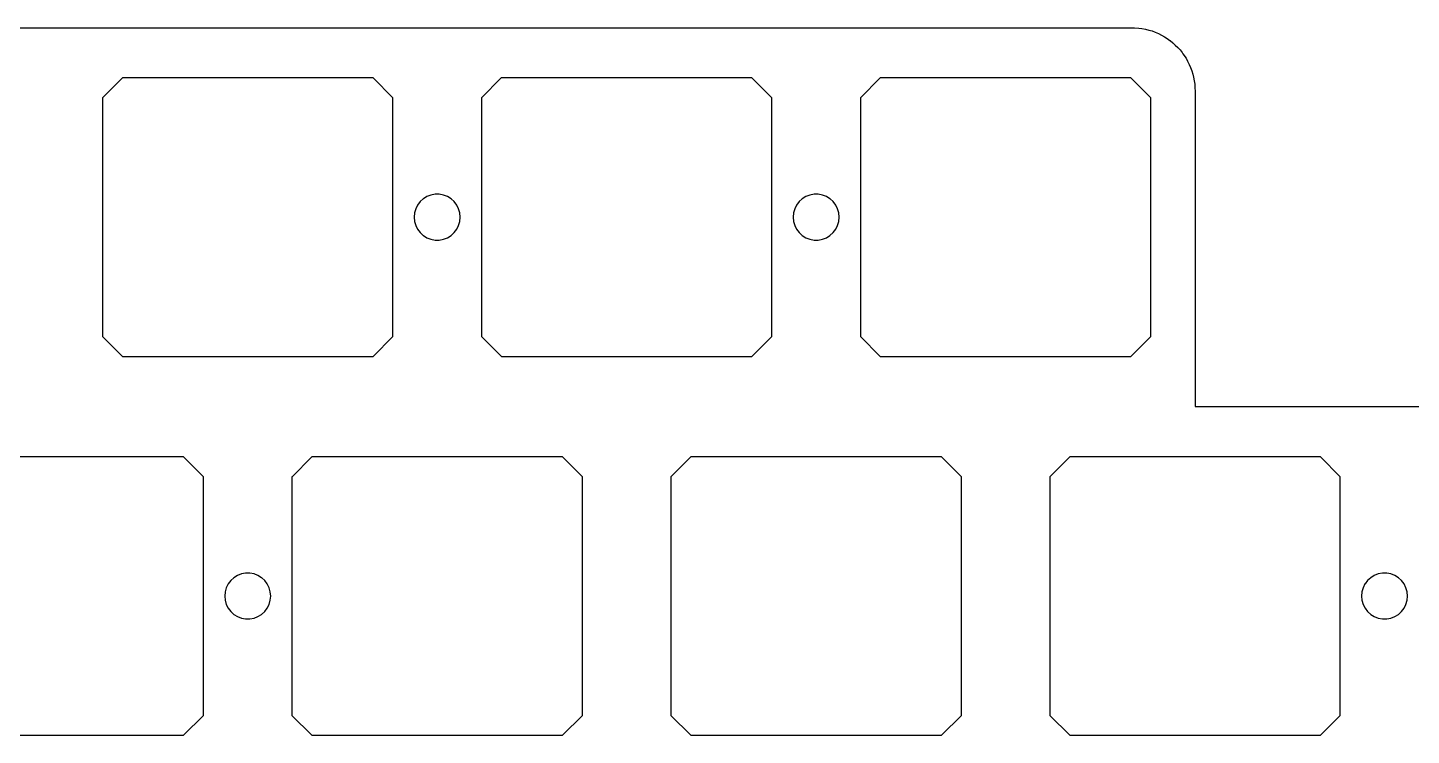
# Model space of a CAD drawing. Extents: x 24 to 276, y -144 to -49.
# Drawn here: x 93.7 to 163.3, y -84.8 to -49.2 of the extents above; entities that cross this region are included whole.
import ezdxf

# ---------------------------------------------------------------- set-up
doc = ezdxf.new("R2010")
doc.units = 0
doc.layers.add('BLACK', color=7, linetype='CONTINUOUS')

msp = doc.modelspace()

# ---------------------------------------------------------------- linework, layer by layer
at = {"layer": 'BLACK', "linetype": 'CONTINUOUS'}
for p, q in [((31.7505, -49.213), (149.225, -49.213)), ((149.225, -49.213), (149.225, -49.213)), ((149.225, -49.213), (149.225, -49.213)), ((149.225, -49.213), (149.358, -49.22)), ((149.358, -49.22), (149.358, -49.22)), ((149.358, -49.22), (149.358, -49.22)), ((149.358, -49.22), (149.359, -49.22)), ((149.359, -49.22), (149.564, -49.2315)), ((149.564, -49.2315), (149.565, -49.2316)), ((149.565, -49.2316), (149.726, -49.2572)), ((149.726, -49.2572), (149.903, -49.2873)), ((149.903, -49.2873), (149.904, -49.2875)), ((149.904, -49.2875), (150.067, -49.3311)), ((150.067, -49.3311), (150.067, -49.3311)), ((150.067, -49.3311), (150.235, -49.3795)), ((150.235, -49.3795), (150.236, -49.3798)), ((150.236, -49.3798), (150.395, -49.4408)), ((150.395, -49.4408), (150.395, -49.4409)), ((150.395, -49.4409), (150.554, -49.507)), ((150.554, -49.507), (150.555, -49.5074)), ((150.555, -49.5074), (150.708, -49.5851)), ((150.708, -49.5851), (150.708, -49.5853)), ((150.708, -49.5853), (150.858, -49.6684)), ((150.858, -49.6684), (150.859, -49.6688)), ((150.859, -49.6688), (151.003, -49.7623)), ((151.003, -49.7623), (151.003, -49.7625)), ((151.003, -49.7625), (151.129, -49.8519)), ((151.129, -49.8519), (151.143, -49.8616)), ((151.143, -49.8616), (151.144, -49.8621)), ((151.144, -49.8621), (151.277, -49.9703)), ((151.277, -49.9703), (151.278, -49.9707)), ((151.278, -49.9707), (151.405, -50.0846)), ((151.405, -50.0846), (151.406, -50.085)), ((151.406, -50.085), (151.527, -50.2067)), ((151.527, -50.2067), (151.528, -50.2072)), ((151.528, -50.2072), (151.642, -50.3347)), ((151.642, -50.3347), (151.642, -50.3351)), ((151.642, -50.3351), (151.75, -50.4688)), ((151.75, -50.4688), (151.751, -50.4694)), ((151.751, -50.4694), (151.792, -50.527)), ((151.792, -50.527), (151.85, -50.609)), ((151.85, -50.609), (151.85, -50.6094)), ((151.85, -50.6094), (151.88, -50.6556)), ((151.88, -50.6556), (151.944, -50.7534)), ((151.944, -50.7534), (151.944, -50.7541)), ((151.944, -50.7541), (152.027, -50.9044)), ((152.027, -50.9044), (152.027, -50.9047)), ((152.027, -50.9047), (152.105, -51.0572)), ((152.105, -51.0572), (152.105, -51.0581)), ((152.105, -51.0581), (152.172, -51.2177)), ((152.172, -51.2177), (152.172, -51.218)), ((152.172, -51.218), (152.233, -51.3768)), ((152.233, -51.3768), (152.233, -51.3777)), ((152.233, -51.3777), (152.281, -51.5457)), ((98.4732, -51.7386), (97.4761, -52.7357)), ((98.4746, -51.7372), (98.4732, -51.7386)), ((98.4732, -51.7386), (98.4732, -51.7386)), ((98.4748, -51.7371), (98.4746, -51.7371)), ((98.4746, -51.7371), (98.4746, -51.7372)), ((98.475, -51.737), (98.4748, -51.7371)), ((98.4751, -51.737), (98.475, -51.737)), ((111.075, -51.737), (98.4751, -51.737)), ((111.075, -51.7371), (111.075, -51.737)), ((111.075, -51.737), (111.075, -51.737)), ((111.075, -51.7372), (111.075, -51.7371)), ((111.075, -51.7371), (111.075, -51.7371)), ((112.075, -52.7371), (111.075, -51.7372)), ((117.523, -51.7386), (116.526, -52.7357)), ((117.525, -51.7372), (117.523, -51.7386)), ((117.523, -51.7386), (117.523, -51.7386)), ((130.125, -51.737), (117.525, -51.737)), ((117.525, -51.737), (117.525, -51.737)), ((117.525, -51.737), (117.525, -51.7371)), ((117.525, -51.7371), (117.525, -51.7371)), ((117.525, -51.7371), (117.525, -51.7372)), ((130.125, -51.7371), (130.125, -51.737)), ((130.125, -51.737), (130.125, -51.737)), ((130.125, -51.7372), (130.125, -51.7371)), ((130.125, -51.7371), (130.125, -51.7371)), ((131.125, -52.7371), (130.125, -51.7372)), ((136.573, -51.7386), (135.576, -52.7357)), ((136.575, -51.7372), (136.573, -51.7386)), ((136.573, -51.7386), (136.573, -51.7386)), ((149.175, -51.737), (136.575, -51.737)), ((136.575, -51.737), (136.575, -51.737)), ((136.575, -51.737), (136.575, -51.7371)), ((136.575, -51.7371), (136.575, -51.7371)), ((136.575, -51.7371), (136.575, -51.7372)), ((149.175, -51.7371), (149.175, -51.737)), ((149.175, -51.737), (149.175, -51.737)), ((149.175, -51.7372), (149.175, -51.7371)), ((149.175, -51.7371), (149.175, -51.7371)), ((150.175, -52.7371), (149.175, -51.7372)), ((152.281, -51.5457), (152.281, -51.5459)), ((152.281, -51.5459), (152.325, -51.7083)), ((152.325, -51.7083), (152.325, -51.7093)), ((152.325, -51.7093), (152.355, -51.8866)), ((152.355, -51.8866), (152.355, -51.8868)), ((152.355, -51.8868), (152.381, -52.0478)), ((152.381, -52.0478), (152.381, -52.049)), ((152.381, -52.049), (152.393, -52.2542)), ((97.4746, -52.7372), (97.4745, -52.7375)), ((97.4745, -52.7375), (97.4745, -52.7376)), ((97.4745, -52.7376), (97.4745, -64.7374)), ((97.4747, -52.7371), (97.4746, -52.7371)), ((97.4746, -52.7371), (97.4746, -52.7372)), ((97.4746, -52.7372), (97.4746, -52.7372)), ((97.4761, -52.7357), (97.4747, -52.7371)), ((97.4761, -52.7357), (97.4761, -52.7357)), ((112.075, -52.7372), (112.075, -52.7371)), ((112.075, -52.7371), (112.075, -52.7371)), ((112.076, -52.7375), (112.075, -52.7372)), ((112.075, -52.7376), (112.076, -52.7375)), ((112.075, -58.7375), (112.075, -52.7376)), ((116.525, -52.7372), (116.524, -52.7375)), ((116.524, -52.7375), (116.524, -52.7376)), ((116.524, -52.7376), (116.524, -64.7374)), ((116.526, -52.7357), (116.525, -52.7371)), ((116.525, -52.7371), (116.525, -52.7371)), ((116.525, -52.7371), (116.525, -52.7372)), ((116.525, -52.7372), (116.525, -52.7372)), ((116.526, -52.7357), (116.526, -52.7357)), ((131.125, -52.7372), (131.125, -52.7371)), ((131.125, -52.7371), (131.125, -52.7371)), ((131.126, -52.7375), (131.125, -52.7372)), ((131.125, -52.7376), (131.126, -52.7375)), ((131.125, -58.7375), (131.125, -52.7376)), ((135.575, -52.7372), (135.574, -52.7375)), ((135.574, -52.7375), (135.575, -52.7376)), ((135.576, -52.7357), (135.575, -52.7371)), ((135.575, -52.7371), (135.575, -52.7371)), ((135.575, -52.7371), (135.575, -52.7372)), ((135.575, -52.7372), (135.575, -52.7372)), ((135.575, -52.7376), (135.575, -64.7374)), ((135.576, -52.7357), (135.576, -52.7357)), ((150.175, -52.7372), (150.175, -52.7371)), ((150.175, -52.7371), (150.175, -52.7371)), ((150.176, -52.7375), (150.175, -52.7372)), ((150.175, -52.7376), (150.176, -52.7375)), ((150.175, -64.7374), (150.175, -52.7376)), ((152.393, -52.2542), (152.393, -52.2542)), ((152.393, -52.2542), (152.399, -52.3872)), ((152.399, -52.3872), (152.399, -52.3878)), ((152.399, -52.3878), (152.399, -52.388)), ((152.399, -52.388), (152.399, -68.2624)), ((113.785, -57.7035), (113.604, -57.8152)), ((113.983, -57.6264), (113.785, -57.703)), ((113.785, -57.703), (113.785, -57.703)), ((113.785, -57.703), (113.785, -57.7032)), ((113.785, -57.7032), (113.785, -57.7035)), ((113.785, -57.7035), (113.785, -57.7035)), ((113.984, -57.6262), (113.983, -57.6264)), ((113.983, -57.6264), (113.983, -57.6264)), ((114.193, -57.5871), (113.984, -57.6261)), ((113.984, -57.6261), (113.984, -57.6261)), ((113.984, -57.6261), (113.984, -57.6262)), ((114.407, -57.587), (114.193, -57.587)), ((114.193, -57.587), (114.193, -57.5871)), ((114.193, -57.5871), (114.193, -57.5871)), ((114.407, -57.5871), (114.407, -57.587)), ((114.616, -57.6261), (114.407, -57.5871)), ((114.407, -57.5871), (114.407, -57.5871)), ((114.616, -57.6262), (114.616, -57.6261)), ((114.616, -57.6261), (114.616, -57.6261)), ((114.617, -57.6264), (114.616, -57.6262)), ((114.815, -57.703), (114.617, -57.6264)), ((114.617, -57.6264), (114.617, -57.6264)), ((114.815, -57.7032), (114.815, -57.703)), ((114.815, -57.703), (114.815, -57.703)), ((114.815, -57.7035), (114.815, -57.7032)), ((114.996, -57.8152), (114.815, -57.7035)), ((114.815, -57.7035), (114.815, -57.7035)), ((132.835, -57.7035), (132.654, -57.8152)), ((133.033, -57.6264), (132.835, -57.703)), ((132.835, -57.703), (132.835, -57.703)), ((132.835, -57.703), (132.835, -57.7032)), ((132.835, -57.7032), (132.835, -57.7035)), ((132.835, -57.7035), (132.835, -57.7035)), ((133.034, -57.6262), (133.033, -57.6264)), ((133.033, -57.6264), (133.033, -57.6264)), ((133.243, -57.5871), (133.034, -57.6261)), ((133.034, -57.6261), (133.034, -57.6261)), ((133.034, -57.6261), (133.034, -57.6262)), ((133.457, -57.587), (133.243, -57.587)), ((133.243, -57.587), (133.243, -57.5871)), ((133.243, -57.5871), (133.243, -57.5871)), ((133.457, -57.5871), (133.457, -57.587)), ((133.666, -57.6261), (133.457, -57.5871)), ((133.457, -57.5871), (133.457, -57.5871)), ((133.666, -57.6262), (133.666, -57.6261)), ((133.666, -57.6261), (133.666, -57.6261)), ((133.667, -57.6264), (133.666, -57.6262)), ((133.865, -57.703), (133.667, -57.6264)), ((133.667, -57.6264), (133.667, -57.6264)), ((133.865, -57.7032), (133.865, -57.703)), ((133.865, -57.703), (133.865, -57.703)), ((133.865, -57.7035), (133.865, -57.7032)), ((134.046, -57.8152), (133.865, -57.7035)), ((133.865, -57.7035), (133.865, -57.7035)), ((113.222, -58.3206), (113.164, -58.5247)), ((113.223, -58.3201), (113.222, -58.3206)), ((113.222, -58.3206), (113.222, -58.3206)), ((113.317, -58.1297), (113.223, -58.3196)), ((113.223, -58.3196), (113.223, -58.3196)), ((113.223, -58.3196), (113.223, -58.3201)), ((113.318, -58.1292), (113.317, -58.1297)), ((113.317, -58.1297), (113.317, -58.1297)), ((113.446, -57.9595), (113.318, -58.1288)), ((113.318, -58.1288), (113.318, -58.1288)), ((113.318, -58.1288), (113.318, -58.1292)), ((113.447, -57.9587), (113.446, -57.9591)), ((113.446, -57.9591), (113.446, -57.9595)), ((113.446, -57.9595), (113.446, -57.9595)), ((113.603, -57.8158), (113.447, -57.9587)), ((113.447, -57.9587), (113.447, -57.9587)), ((113.604, -57.8154), (113.603, -57.8158)), ((113.603, -57.8158), (113.603, -57.8158)), ((113.604, -57.8152), (113.604, -57.8152)), ((113.604, -57.8152), (113.604, -57.8154)), ((114.996, -57.8154), (114.996, -57.8152)), ((114.996, -57.8152), (114.996, -57.8152)), ((114.997, -57.8158), (114.996, -57.8154)), ((115.001, -57.8202), (114.997, -57.8158)), ((114.997, -57.8158), (114.997, -57.8158)), ((115.154, -57.9591), (115.001, -57.8202)), ((115.282, -58.1292), (115.154, -57.9591)), ((115.377, -58.3201), (115.282, -58.1292)), ((115.436, -58.5252), (115.377, -58.3201)), ((132.272, -58.3206), (132.214, -58.5247)), ((132.273, -58.3201), (132.272, -58.3206)), ((132.272, -58.3206), (132.272, -58.3206)), ((132.367, -58.1297), (132.273, -58.3196)), ((132.273, -58.3196), (132.273, -58.3196)), ((132.273, -58.3196), (132.273, -58.3201)), ((132.368, -58.1292), (132.367, -58.1297)), ((132.367, -58.1297), (132.367, -58.1297)), ((132.496, -57.9595), (132.368, -58.1288)), ((132.368, -58.1288), (132.368, -58.1288)), ((132.368, -58.1288), (132.368, -58.1292)), ((132.497, -57.9587), (132.496, -57.9591)), ((132.496, -57.9591), (132.496, -57.9595)), ((132.496, -57.9595), (132.496, -57.9595)), ((132.653, -57.8158), (132.497, -57.9587)), ((132.497, -57.9587), (132.497, -57.9587)), ((132.654, -57.8154), (132.653, -57.8158)), ((132.653, -57.8158), (132.653, -57.8158)), ((132.654, -57.8152), (132.654, -57.8152)), ((132.654, -57.8152), (132.654, -57.8154)), ((134.046, -57.8154), (134.046, -57.8152)), ((134.046, -57.8152), (134.046, -57.8152)), ((134.047, -57.8158), (134.046, -57.8154)), ((134.051, -57.8202), (134.047, -57.8158)), ((134.047, -57.8158), (134.047, -57.8158)), ((134.204, -57.9591), (134.051, -57.8202)), ((134.332, -58.1292), (134.204, -57.9591)), ((134.427, -58.3201), (134.332, -58.1292)), ((134.486, -58.5252), (134.427, -58.3201)), ((112.075, -64.7374), (112.075, -58.7375)), ((113.164, -58.5252), (113.145, -58.7375)), ((113.145, -58.7375), (113.164, -58.9498)), ((113.164, -58.5247), (113.164, -58.5247)), ((113.164, -58.5247), (113.164, -58.5252)), ((113.164, -58.9498), (113.164, -58.9503)), ((113.164, -58.9503), (113.164, -58.9503)), ((113.164, -58.9503), (113.222, -59.1544)), ((115.377, -59.1549), (115.436, -58.9498)), ((115.455, -58.7375), (115.436, -58.5252)), ((115.436, -58.9498), (115.455, -58.7375)), ((131.125, -64.7374), (131.125, -58.7375)), ((132.214, -58.5252), (132.195, -58.7375)), ((132.195, -58.7375), (132.214, -58.9498)), ((132.214, -58.5247), (132.214, -58.5247)), ((132.214, -58.5247), (132.214, -58.5252)), ((132.214, -58.9498), (132.214, -58.9503)), ((132.214, -58.9503), (132.214, -58.9503)), ((132.214, -58.9503), (132.272, -59.1544)), ((134.427, -59.1549), (134.486, -58.9498)), ((134.505, -58.7375), (134.486, -58.5252)), ((134.486, -58.9498), (134.505, -58.7375)), ((113.222, -59.1544), (113.223, -59.1549)), ((113.223, -59.1549), (113.318, -59.3458)), ((113.318, -59.3458), (113.318, -59.3462)), ((113.318, -59.3462), (113.318, -59.3462)), ((113.318, -59.3462), (113.446, -59.5155)), ((113.446, -59.5155), (113.446, -59.5155)), ((113.446, -59.5155), (113.446, -59.5159)), ((113.446, -59.5159), (113.447, -59.5163)), ((113.447, -59.5163), (113.603, -59.6592)), ((113.603, -59.6592), (113.603, -59.6592)), ((113.603, -59.6592), (113.604, -59.6596)), ((113.604, -59.6596), (113.785, -59.7718)), ((113.785, -59.7718), (113.984, -59.8488)), ((114.616, -59.8488), (114.815, -59.7718)), ((114.815, -59.7718), (114.996, -59.6596)), ((114.996, -59.6596), (115.154, -59.5159)), ((115.154, -59.5159), (115.282, -59.3458)), ((115.282, -59.3458), (115.377, -59.1549)), ((132.272, -59.1544), (132.273, -59.1549)), ((132.273, -59.1549), (132.368, -59.3458)), ((132.368, -59.3458), (132.368, -59.3462)), ((132.368, -59.3462), (132.368, -59.3462)), ((132.368, -59.3462), (132.496, -59.5155)), ((132.496, -59.5155), (132.496, -59.5155)), ((132.496, -59.5155), (132.496, -59.5159)), ((132.496, -59.5159), (132.497, -59.5163)), ((132.497, -59.5163), (132.653, -59.6592)), ((132.653, -59.6592), (132.653, -59.6592)), ((132.653, -59.6592), (132.654, -59.6596)), ((132.654, -59.6596), (132.835, -59.7718)), ((132.835, -59.7718), (133.034, -59.8488)), ((133.666, -59.8488), (133.865, -59.7718)), ((133.865, -59.7718), (134.046, -59.6596)), ((134.046, -59.6596), (134.204, -59.5159)), ((134.204, -59.5159), (134.332, -59.3458)), ((134.332, -59.3458), (134.427, -59.1549)), ((113.984, -59.8488), (114.193, -59.888)), ((114.193, -59.888), (114.406, -59.888)), ((114.406, -59.888), (114.407, -59.888)), ((114.407, -59.888), (114.616, -59.8488)), ((133.034, -59.8488), (133.243, -59.888)), ((133.243, -59.888), (133.456, -59.888)), ((133.456, -59.888), (133.457, -59.888)), ((133.457, -59.888), (133.666, -59.8488)), ((97.4745, -64.7374), (97.4745, -64.7375)), ((97.4745, -64.7375), (97.4746, -64.7378)), ((97.4746, -64.7378), (97.4746, -64.7379)), ((97.4746, -64.7379), (97.4747, -64.7379)), ((97.4747, -64.7379), (98.4746, -65.7378)), ((111.075, -65.7378), (112.075, -64.7379)), ((112.076, -64.7375), (112.075, -64.7374)), ((112.075, -64.7377), (112.076, -64.7375)), ((112.075, -64.7379), (112.075, -64.7377)), ((112.075, -64.7379), (112.075, -64.7379)), ((116.524, -64.7374), (116.524, -64.7375)), ((116.524, -64.7375), (116.525, -64.7378)), ((116.525, -64.7378), (116.525, -64.7379)), ((116.525, -64.7379), (116.525, -64.7379)), ((116.525, -64.7379), (117.525, -65.7378)), ((130.125, -65.7378), (131.125, -64.7379)), ((131.126, -64.7375), (131.125, -64.7374)), ((131.125, -64.7377), (131.126, -64.7375)), ((131.125, -64.7379), (131.125, -64.7377)), ((131.125, -64.7379), (131.125, -64.7379)), ((135.575, -64.7374), (135.574, -64.7375)), ((135.574, -64.7375), (135.575, -64.7378)), ((135.575, -64.7378), (135.575, -64.7379)), ((135.575, -64.7379), (135.575, -64.7379)), ((135.575, -64.7379), (136.575, -65.7378)), ((149.175, -65.7378), (150.175, -64.7379)), ((150.176, -64.7375), (150.175, -64.7374)), ((150.175, -64.7377), (150.176, -64.7375)), ((150.175, -64.7379), (150.175, -64.7377)), ((150.175, -64.7379), (150.175, -64.7379)), ((98.4746, -65.7378), (98.4746, -65.7379)), ((98.4746, -65.7379), (98.4747, -65.7379)), ((98.4747, -65.7379), (98.475, -65.738)), ((98.475, -65.738), (98.4751, -65.738)), ((98.4751, -65.738), (111.075, -65.738)), ((111.075, -65.7379), (111.075, -65.7378)), ((111.075, -65.738), (111.075, -65.7379)), ((111.075, -65.7379), (111.075, -65.7379)), ((111.075, -65.7379), (111.075, -65.7379)), ((111.075, -65.738), (111.075, -65.738)), ((117.525, -65.7378), (117.525, -65.7379)), ((117.525, -65.7379), (117.525, -65.7379)), ((117.525, -65.7379), (117.525, -65.738)), ((117.525, -65.738), (117.525, -65.738)), ((117.525, -65.738), (130.125, -65.738)), ((130.125, -65.7379), (130.125, -65.7378)), ((130.125, -65.738), (130.125, -65.7379)), ((130.125, -65.7379), (130.125, -65.7379)), ((130.125, -65.7379), (130.125, -65.7379)), ((130.125, -65.738), (130.125, -65.738)), ((136.575, -65.7378), (136.575, -65.7379)), ((136.575, -65.7379), (136.575, -65.7379)), ((136.575, -65.7379), (136.575, -65.738)), ((136.575, -65.738), (136.575, -65.738)), ((136.575, -65.738), (149.175, -65.738)), ((149.175, -65.7379), (149.175, -65.7378)), ((149.175, -65.738), (149.175, -65.7379)), ((149.175, -65.7379), (149.175, -65.7379)), ((149.175, -65.7379), (149.175, -65.7379)), ((149.175, -65.738), (149.175, -65.738)), ((152.399, -68.2624), (152.399, -68.2625)), ((152.399, -68.2625), (152.399, -68.2626)), ((152.399, -68.2626), (152.4, -68.2629)), ((152.4, -68.2629), (152.4, -68.263)), ((152.4, -68.263), (152.4, -68.263)), ((152.4, -68.263), (273.787, -68.263)), ((101.55, -70.787), (88.9501, -70.787)), ((101.55, -70.7871), (101.55, -70.787)), ((101.55, -70.787), (101.55, -70.787)), ((101.55, -70.7872), (101.55, -70.7871)), ((101.55, -70.7871), (101.55, -70.7871)), ((102.55, -71.7871), (101.55, -70.7872)), ((107.998, -70.7886), (107.001, -71.7857)), ((108, -70.7872), (107.998, -70.7886)), ((107.998, -70.7886), (107.998, -70.7886)), ((120.6, -70.787), (108, -70.787)), ((108, -70.787), (108, -70.787)), ((108, -70.787), (108, -70.7871)), ((108, -70.7871), (108, -70.7871)), ((108, -70.7871), (108, -70.7872)), ((120.6, -70.7871), (120.6, -70.787)), ((120.6, -70.787), (120.6, -70.787)), ((120.6, -70.7872), (120.6, -70.7871)), ((120.6, -70.7871), (120.6, -70.7871)), ((121.6, -71.7871), (120.6, -70.7872)), ((127.048, -70.7886), (126.051, -71.7857)), ((127.05, -70.7872), (127.048, -70.7886)), ((127.048, -70.7886), (127.048, -70.7886)), ((139.65, -70.787), (127.05, -70.787)), ((127.05, -70.787), (127.05, -70.787)), ((127.05, -70.787), (127.05, -70.7871)), ((127.05, -70.7871), (127.05, -70.7871)), ((127.05, -70.7871), (127.05, -70.7872)), ((139.65, -70.7871), (139.65, -70.787)), ((139.65, -70.787), (139.65, -70.787)), ((139.65, -70.7872), (139.65, -70.7871)), ((139.65, -70.7871), (139.65, -70.7871)), ((140.65, -71.7871), (139.65, -70.7872)), ((146.098, -70.7886), (145.101, -71.7857)), ((146.1, -70.7872), (146.098, -70.7886)), ((146.098, -70.7886), (146.098, -70.7886)), ((158.7, -70.787), (146.1, -70.787)), ((146.1, -70.787), (146.1, -70.787)), ((146.1, -70.787), (146.1, -70.7871)), ((146.1, -70.7871), (146.1, -70.7871)), ((146.1, -70.7871), (146.1, -70.7872)), ((158.7, -70.7871), (158.7, -70.787)), ((158.7, -70.787), (158.7, -70.787)), ((158.7, -70.7872), (158.7, -70.7871)), ((158.7, -70.7871), (158.7, -70.7871)), ((159.7, -71.7871), (158.7, -70.7872)), ((102.55, -71.7872), (102.55, -71.7871)), ((102.55, -71.7871), (102.55, -71.7871)), ((102.551, -71.7875), (102.55, -71.7872)), ((102.55, -71.7876), (102.551, -71.7875)), ((102.55, -77.7875), (102.55, -71.7876)), ((107, -71.7872), (106.999, -71.7875)), ((106.999, -71.7875), (106.999, -71.7876)), ((106.999, -71.7876), (106.999, -83.7874)), ((107.001, -71.7857), (107, -71.7871)), ((107, -71.7871), (107, -71.7871)), ((107, -71.7871), (107, -71.7872)), ((107, -71.7872), (107, -71.7872)), ((107.001, -71.7857), (107.001, -71.7857)), ((121.6, -71.7872), (121.6, -71.7871)), ((121.6, -71.7871), (121.6, -71.7871)), ((121.601, -71.7875), (121.6, -71.7872)), ((121.6, -71.7876), (121.601, -71.7875)), ((121.6, -83.7874), (121.6, -71.7876)), ((126.05, -71.7872), (126.049, -71.7875)), ((126.049, -71.7875), (126.049, -71.7876)), ((126.049, -71.7876), (126.049, -83.7874)), ((126.051, -71.7857), (126.05, -71.7871)), ((126.05, -71.7871), (126.05, -71.7871)), ((126.05, -71.7871), (126.05, -71.7872)), ((126.05, -71.7872), (126.05, -71.7872)), ((126.051, -71.7857), (126.051, -71.7857)), ((140.65, -71.7872), (140.65, -71.7871)), ((140.65, -71.7871), (140.65, -71.7871)), ((140.651, -71.7875), (140.65, -71.7872)), ((140.65, -71.7876), (140.651, -71.7875)), ((140.65, -83.7874), (140.65, -71.7876)), ((145.1, -71.7872), (145.099, -71.7875)), ((145.099, -71.7875), (145.1, -71.7876)), ((145.101, -71.7857), (145.1, -71.7871)), ((145.1, -71.7871), (145.1, -71.7871)), ((145.1, -71.7871), (145.1, -71.7872)), ((145.1, -71.7872), (145.1, -71.7872)), ((145.1, -71.7876), (145.1, -83.7874)), ((145.101, -71.7857), (145.101, -71.7857)), ((159.7, -71.7872), (159.7, -71.7871)), ((159.7, -71.7871), (159.7, -71.7871)), ((159.701, -71.7875), (159.7, -71.7872)), ((159.701, -71.7876), (159.701, -71.7875)), ((159.701, -77.7875), (159.701, -71.7876)), ((103.792, -77.1797), (103.698, -77.3696)), ((103.793, -77.1792), (103.792, -77.1797)), ((103.792, -77.1797), (103.792, -77.1797)), ((103.921, -77.0095), (103.793, -77.1788)), ((103.793, -77.1788), (103.793, -77.1788)), ((103.793, -77.1788), (103.793, -77.1792)), ((103.922, -77.0087), (103.921, -77.0091)), ((103.921, -77.0091), (103.921, -77.0095)), ((103.921, -77.0095), (103.921, -77.0095)), ((104.078, -76.8658), (103.922, -77.0087)), ((103.922, -77.0087), (103.922, -77.0087)), ((104.079, -76.8654), (104.078, -76.8658)), ((104.078, -76.8658), (104.078, -76.8658)), ((104.26, -76.7535), (104.079, -76.8652)), ((104.079, -76.8652), (104.079, -76.8652)), ((104.079, -76.8652), (104.079, -76.8654)), ((104.458, -76.6764), (104.26, -76.753)), ((104.26, -76.753), (104.26, -76.753)), ((104.26, -76.753), (104.26, -76.7532)), ((104.26, -76.7532), (104.26, -76.7535)), ((104.26, -76.7535), (104.26, -76.7535)), ((104.459, -76.6762), (104.458, -76.6764)), ((104.458, -76.6764), (104.458, -76.6764)), ((104.668, -76.6371), (104.459, -76.6761)), ((104.459, -76.6761), (104.459, -76.6761)), ((104.459, -76.6761), (104.459, -76.6762)), ((104.882, -76.637), (104.668, -76.637)), ((104.668, -76.637), (104.668, -76.6371)), ((104.668, -76.6371), (104.668, -76.6371)), ((104.882, -76.6371), (104.882, -76.637)), ((105.091, -76.6761), (104.882, -76.6371)), ((104.882, -76.6371), (104.882, -76.6371)), ((105.091, -76.6762), (105.091, -76.6761)), ((105.091, -76.6761), (105.091, -76.6761)), ((105.092, -76.6764), (105.091, -76.6762)), ((105.29, -76.753), (105.092, -76.6764)), ((105.092, -76.6764), (105.092, -76.6764)), ((105.29, -76.7532), (105.29, -76.753)), ((105.29, -76.753), (105.29, -76.753)), ((105.29, -76.7535), (105.29, -76.7532)), ((105.471, -76.8652), (105.29, -76.7535)), ((105.29, -76.7535), (105.29, -76.7535)), ((105.471, -76.8654), (105.471, -76.8652)), ((105.471, -76.8652), (105.471, -76.8652)), ((105.472, -76.8658), (105.471, -76.8654)), ((105.476, -76.8702), (105.472, -76.8658)), ((105.472, -76.8658), (105.472, -76.8658)), ((105.629, -77.0091), (105.476, -76.8702)), ((105.757, -77.1792), (105.629, -77.0091)), ((105.852, -77.3701), (105.757, -77.1792)), ((160.942, -77.1797), (160.848, -77.3696)), ((160.943, -77.1792), (160.942, -77.1797)), ((160.942, -77.1797), (160.942, -77.1797)), ((161.071, -77.0095), (160.943, -77.1788)), ((160.943, -77.1788), (160.943, -77.1788)), ((160.943, -77.1788), (160.943, -77.1792)), ((161.072, -77.0087), (161.071, -77.0091)), ((161.071, -77.0091), (161.071, -77.0095)), ((161.071, -77.0095), (161.071, -77.0095)), ((161.228, -76.8658), (161.072, -77.0087)), ((161.072, -77.0087), (161.072, -77.0087)), ((161.229, -76.8654), (161.228, -76.8658)), ((161.228, -76.8658), (161.228, -76.8658)), ((161.41, -76.7535), (161.229, -76.8652)), ((161.229, -76.8652), (161.229, -76.8652)), ((161.229, -76.8652), (161.229, -76.8654)), ((161.608, -76.6764), (161.41, -76.753)), ((161.41, -76.753), (161.41, -76.753)), ((161.41, -76.753), (161.41, -76.7532)), ((161.41, -76.7532), (161.41, -76.7535)), ((161.41, -76.7535), (161.41, -76.7535)), ((161.609, -76.6762), (161.608, -76.6764)), ((161.608, -76.6764), (161.608, -76.6764)), ((161.818, -76.6371), (161.609, -76.6761)), ((161.609, -76.6761), (161.609, -76.6761)), ((161.609, -76.6761), (161.609, -76.6762)), ((162.032, -76.637), (161.818, -76.637)), ((161.818, -76.637), (161.818, -76.6371)), ((161.818, -76.6371), (161.818, -76.6371)), ((162.032, -76.6371), (162.032, -76.637)), ((162.241, -76.6761), (162.032, -76.6371)), ((162.032, -76.6371), (162.032, -76.6371)), ((162.241, -76.6762), (162.241, -76.6761)), ((162.241, -76.6761), (162.241, -76.6761)), ((162.242, -76.6764), (162.241, -76.6762)), ((162.44, -76.753), (162.242, -76.6764)), ((162.242, -76.6764), (162.242, -76.6764)), ((162.44, -76.7532), (162.44, -76.753)), ((162.44, -76.753), (162.44, -76.753)), ((162.44, -76.7535), (162.44, -76.7532)), ((162.621, -76.8652), (162.44, -76.7535)), ((162.44, -76.7535), (162.44, -76.7535)), ((162.621, -76.8654), (162.621, -76.8652)), ((162.621, -76.8652), (162.621, -76.8652)), ((162.622, -76.8658), (162.621, -76.8654)), ((162.626, -76.8702), (162.622, -76.8658)), ((162.622, -76.8658), (162.622, -76.8658)), ((162.779, -77.0091), (162.626, -76.8702)), ((162.907, -77.1792), (162.779, -77.0091)), ((163.002, -77.3701), (162.907, -77.1792)), ((102.55, -83.7874), (102.55, -77.7875)), ((103.639, -77.5752), (103.62, -77.7875)), ((103.62, -77.7875), (103.639, -77.9998)), ((103.697, -77.3706), (103.639, -77.5747)), ((103.639, -77.5747), (103.639, -77.5747)), ((103.639, -77.5747), (103.639, -77.5752)), ((103.698, -77.3701), (103.697, -77.3706)), ((103.697, -77.3706), (103.697, -77.3706)), ((103.698, -77.3696), (103.698, -77.3696)), ((103.698, -77.3696), (103.698, -77.3701)), ((105.911, -77.5752), (105.852, -77.3701)), ((105.93, -77.7875), (105.911, -77.5752)), ((105.911, -77.9998), (105.93, -77.7875)), ((159.701, -83.7874), (159.701, -77.7875)), ((160.789, -77.5752), (160.77, -77.7875)), ((160.77, -77.7875), (160.789, -77.9998)), ((160.847, -77.3706), (160.789, -77.5747)), ((160.789, -77.5747), (160.789, -77.5747)), ((160.789, -77.5747), (160.789, -77.5752)), ((160.848, -77.3701), (160.847, -77.3706)), ((160.847, -77.3706), (160.847, -77.3706)), ((160.848, -77.3696), (160.848, -77.3696)), ((160.848, -77.3696), (160.848, -77.3701)), ((163.061, -77.5752), (163.002, -77.3701)), ((163.08, -77.7875), (163.061, -77.5752)), ((163.061, -77.9998), (163.08, -77.7875)), ((103.639, -77.9998), (103.639, -78.0003)), ((103.639, -78.0003), (103.639, -78.0003)), ((103.639, -78.0003), (103.697, -78.2044)), ((103.697, -78.2044), (103.698, -78.2049)), ((103.698, -78.2049), (103.793, -78.3958)), ((103.793, -78.3958), (103.793, -78.3962)), ((103.793, -78.3962), (103.793, -78.3962)), ((103.793, -78.3962), (103.921, -78.5655)), ((103.921, -78.5655), (103.921, -78.5655)), ((103.921, -78.5655), (103.921, -78.5659)), ((103.921, -78.5659), (103.922, -78.5663)), ((103.922, -78.5663), (104.078, -78.7092)), ((105.471, -78.7096), (105.629, -78.5659)), ((105.629, -78.5659), (105.757, -78.3958)), ((105.757, -78.3958), (105.852, -78.2049)), ((105.852, -78.2049), (105.911, -77.9998)), ((160.789, -77.9998), (160.789, -78.0003)), ((160.789, -78.0003), (160.789, -78.0003)), ((160.789, -78.0003), (160.847, -78.2044)), ((160.847, -78.2044), (160.848, -78.2049)), ((160.848, -78.2049), (160.943, -78.3958)), ((160.943, -78.3958), (160.943, -78.3962)), ((160.943, -78.3962), (160.943, -78.3962)), ((160.943, -78.3962), (161.071, -78.5655)), ((161.071, -78.5655), (161.071, -78.5655)), ((161.071, -78.5655), (161.071, -78.5659)), ((161.071, -78.5659), (161.072, -78.5663)), ((161.072, -78.5663), (161.228, -78.7092)), ((162.621, -78.7096), (162.779, -78.5659)), ((162.779, -78.5659), (162.907, -78.3958)), ((162.907, -78.3958), (163.002, -78.2049)), ((163.002, -78.2049), (163.061, -77.9998)), ((104.078, -78.7092), (104.078, -78.7092)), ((104.078, -78.7092), (104.079, -78.7096)), ((104.079, -78.7096), (104.26, -78.8218)), ((104.26, -78.8218), (104.459, -78.8988)), ((104.459, -78.8988), (104.668, -78.938)), ((104.668, -78.938), (104.881, -78.938)), ((104.881, -78.938), (104.882, -78.938)), ((104.882, -78.938), (105.091, -78.8988)), ((105.091, -78.8988), (105.29, -78.8218)), ((105.29, -78.8218), (105.471, -78.7096)), ((161.228, -78.7092), (161.228, -78.7092)), ((161.228, -78.7092), (161.229, -78.7096)), ((161.229, -78.7096), (161.41, -78.8218)), ((161.41, -78.8218), (161.609, -78.8988)), ((161.609, -78.8988), (161.818, -78.938)), ((161.818, -78.938), (162.031, -78.938)), ((162.031, -78.938), (162.032, -78.938)), ((162.032, -78.938), (162.241, -78.8988)), ((162.241, -78.8988), (162.44, -78.8218)), ((162.44, -78.8218), (162.621, -78.7096)), ((101.55, -84.7878), (102.55, -83.7879)), ((102.551, -83.7875), (102.55, -83.7874)), ((102.55, -83.7877), (102.551, -83.7875)), ((102.55, -83.7879), (102.55, -83.7877)), ((102.55, -83.7879), (102.55, -83.7879)), ((106.999, -83.7874), (106.999, -83.7875)), ((106.999, -83.7875), (107, -83.7878)), ((107, -83.7878), (107, -83.7879)), ((107, -83.7879), (107, -83.7879)), ((107, -83.7879), (108, -84.7878)), ((120.6, -84.7878), (121.6, -83.7879)), ((121.601, -83.7875), (121.6, -83.7874)), ((121.6, -83.7877), (121.601, -83.7875)), ((121.6, -83.7879), (121.6, -83.7877)), ((121.6, -83.7879), (121.6, -83.7879)), ((126.049, -83.7874), (126.049, -83.7875)), ((126.049, -83.7875), (126.05, -83.7878)), ((126.05, -83.7878), (126.05, -83.7879)), ((126.05, -83.7879), (126.05, -83.7879)), ((126.05, -83.7879), (127.05, -84.7878)), ((139.65, -84.7878), (140.65, -83.7879)), ((140.651, -83.7875), (140.65, -83.7874)), ((140.65, -83.7877), (140.651, -83.7875)), ((140.65, -83.7879), (140.65, -83.7877)), ((140.65, -83.7879), (140.65, -83.7879)), ((145.1, -83.7874), (145.099, -83.7875)), ((145.099, -83.7875), (145.1, -83.7878)), ((145.1, -83.7878), (145.1, -83.7879)), ((145.1, -83.7879), (145.1, -83.7879)), ((145.1, -83.7879), (146.1, -84.7878)), ((158.7, -84.7878), (159.7, -83.7879)), ((159.7, -83.7877), (159.701, -83.7875)), ((159.7, -83.7879), (159.7, -83.7877)), ((159.7, -83.7879), (159.7, -83.7879)), ((159.701, -83.7875), (159.701, -83.7874)), ((88.9501, -84.788), (101.55, -84.788)), ((101.55, -84.7879), (101.55, -84.7878)), ((101.55, -84.788), (101.55, -84.7879)), ((101.55, -84.7879), (101.55, -84.7879)), ((101.55, -84.7879), (101.55, -84.7879)), ((101.55, -84.788), (101.55, -84.788)), ((108, -84.7878), (108, -84.7879)), ((108, -84.7879), (108, -84.7879)), ((108, -84.7879), (108, -84.788)), ((108, -84.788), (108, -84.788)), ((108, -84.788), (120.6, -84.788)), ((120.6, -84.7879), (120.6, -84.7878)), ((120.6, -84.788), (120.6, -84.7879)), ((120.6, -84.7879), (120.6, -84.7879)), ((120.6, -84.7879), (120.6, -84.7879)), ((120.6, -84.788), (120.6, -84.788)), ((127.05, -84.7878), (127.05, -84.7879)), ((127.05, -84.7879), (127.05, -84.7879)), ((127.05, -84.7879), (127.05, -84.788)), ((127.05, -84.788), (127.05, -84.788)), ((127.05, -84.788), (139.65, -84.788)), ((139.65, -84.7879), (139.65, -84.7878)), ((139.65, -84.788), (139.65, -84.7879)), ((139.65, -84.7879), (139.65, -84.7879)), ((139.65, -84.7879), (139.65, -84.7879)), ((139.65, -84.788), (139.65, -84.788)), ((146.1, -84.7878), (146.1, -84.7879)), ((146.1, -84.7879), (146.1, -84.7879)), ((146.1, -84.7879), (146.1, -84.788)), ((146.1, -84.788), (146.1, -84.788)), ((146.1, -84.788), (158.7, -84.788)), ((158.7, -84.7879), (158.7, -84.7878)), ((158.7, -84.788), (158.7, -84.7879)), ((158.7, -84.7879), (158.7, -84.7879)), ((158.7, -84.7879), (158.7, -84.7879)), ((158.7, -84.788), (158.7, -84.788))]:
    msp.add_line(p, q, dxfattribs=at)

doc.saveas('drawing.dxf')
